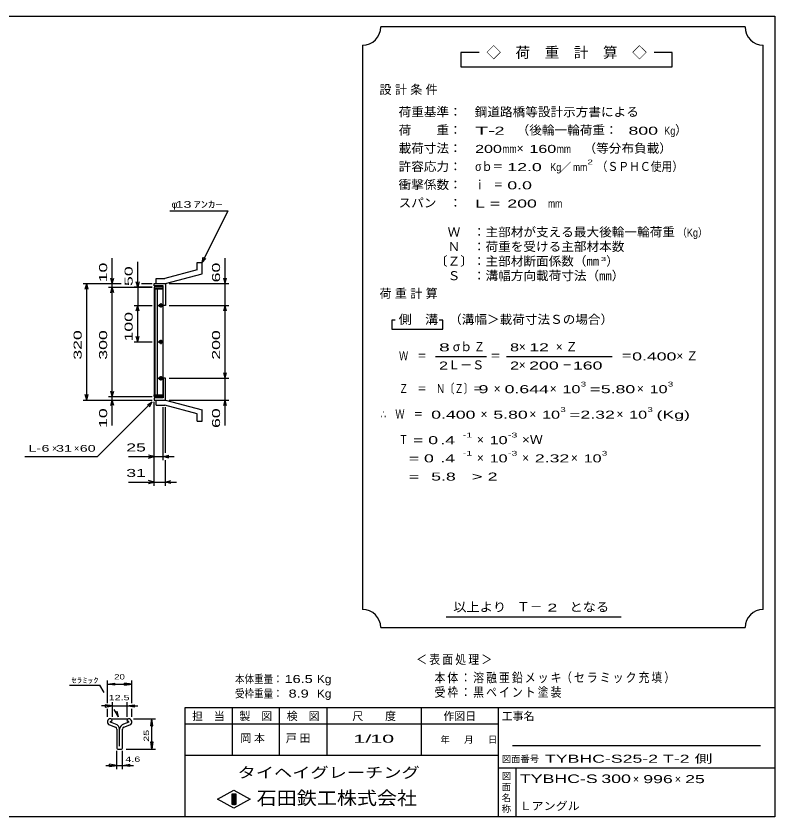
# Model space of a CAD drawing. Units: millimetres, scale not verified. Extents: x -1820 to 1731, y -1282 to 1054.
# Drawn here: x -352 to 1731, y -1146 to 1054 of the extents above; entities that cross this region are included whole.
import ezdxf
from ezdxf.enums import TextEntityAlignment as Align

# ---------------------------------------------------------------- set-up
doc = ezdxf.new("R2010")
doc.units = ezdxf.units.MM
doc.header["$LTSCALE"] = 10
for name, color, linetype, lineweight in [('0_2', 150, 'Continuous', 25), ('16', 3, 'Continuous', 25), ('19', 6, 'Continuous', 25), ('22', 2, 'Continuous', 25), ('32', 4, 'Continuous', 25)]:
    doc.layers.add(name, color=color, linetype=linetype, lineweight=lineweight)
doc.styles.add('ベクトル', font='')
doc.styles.get('ベクトル').set_extended_font_data('ベクトル')

msp = doc.modelspace()

# ---------------------------------------------------------------- linework, layer by layer
at = {"layer": '0_2'}
for p, q in [((-1729, 1053.5), (1731, 1053.5)), ((1731, 1053.5), (1731, -1146.5)), ((1731, -846.5), (111, -846.5)), ((111, -846.5), (111, -1146.5)), ((241, -846.5), (241, -976.5)), ((371, -976.5), (371, -846.5)), ((501, -846.5), (501, -976.5)), ((761, -976.5), (761, -846.5)), ((971, -846.5), (971, -1146.5)), ((971, -891.5), (111, -891.5)), ((1691, -951.5), (1011, -951.5)), ((111, -976.5), (971, -976.5)), ((971, -1011.5), (1731, -1011.5)), ((1021, -1146.5), (1021, -1011.5)), ((201, -1097.5), (246, -1072.5)), ((246, -1072.5), (291, -1097.5)), ((246, -1122.5), (201, -1097.5)), ((241, -1082.5), (251, -1082.5)), ((241, -1112.5), (241, -1082.5)), ((241, -1082.5), (243, -1082.5)), ((243, -1082.5), (243, -1112.5)), ((245, -1112.5), (245, -1082.5)), ((245, -1082.5), (247, -1082.5)), ((291, -1097.5), (246, -1122.5)), ((247, -1082.5), (247, -1112.5)), ((249, -1112.5), (249, -1082.5)), ((249, -1082.5), (251, -1082.5)), ((251, -1082.5), (251, -1112.5)), ((251, -1082.5), (251, -1112.5)), ((251, -1112.5), (241, -1112.5)), ((243, -1112.5), (245, -1112.5)), ((247, -1112.5), (249, -1112.5)), ((1731, -1146.5), (-1729, -1146.5))]:
    msp.add_line(p, q, dxfattribs=at)
at = {"layer": '16'}
for p, q in [((52, 308.5), (27, 308.5)), ((27, 308.5), (27, 304)), ((52, 304), (52, 308.5)), ((27, 304), (52, 304)), ((27, 304), (27, 13)), ((52, 304), (27, 304)), ((29, 304), (29, 13)), ((36, 13), (36, 304)), ((52, 13), (52, 304)), ((45, 264.5), (45, 252.5)), ((37, 258.5), (53, 258.5)), ((47, 261.5), (43, 261.5)), ((43, 255.5), (47, 255.5)), ((37, 158.5), (53, 158.5)), ((47, 161.5), (43, 161.5)), ((43, 155.5), (47, 155.5)), ((45, 164.5), (45, 152.5)), ((37, 58.5), (53, 58.5)), ((47, 61.5), (43, 61.5)), ((43, 55.5), (47, 55.5)), ((45, 64.5), (45, 52.5)), ((27, 13), (52, 13)), ((27, 8.5), (27, 13)), ((27, 13), (52, 13)), ((52, 8.5), (27, 8.5)), ((52, 13), (52, 8.5))]:
    msp.add_line(p, q, dxfattribs=at)
for centre, radius, start, end in [((43, 258.5), 3, 90, 270), ((45, 258.5), 4, 46.6, 133.4), ((45, 258.5), 4, 226.6, 313.4), ((47, 258.5), 3, 270, 90), ((43, 158.5), 3, 90, 270), ((45, 158.5), 4, 46.6, 133.4), ((45, 158.5), 4, 226.6, 313.4), ((47, 158.5), 3, 270, 90), ((43, 58.5), 3, 90, 270), ((45, 58.5), 4, 46.6, 133.4), ((45, 58.5), 4, 226.6, 313.4), ((47, 58.5), 3, 270, 90)]:
    msp.add_arc(centre, radius, start, end, dxfattribs=at)
at = {"layer": '19'}
for p, q in [((145, 376.5), (159, 376.5)), ((145, 356.5), (145, 376.5)), ((159, 345.5), (159, 376.5)), ((145, 356.5), (56, 332.5)), ((33, 332.5), (56, 332.5)), ((33, 318.5), (33, 332.5)), ((58, 318.5), (159, 345.5)), ((27, 312.5), (27, 318.5)), ((27, 318.5), (57, 318.5)), ((52, 312.5), (27, 312.5)), ((33, 318.5), (58, 318.5)), ((52, 258.5), (52, 312.5)), ((57, 318.5), (58, 317.5)), ((58, 317.5), (58, 258.5)), ((58, 258.5), (52, 258.5)), ((58, 58.5), (52, 58.5)), ((52, 58.5), (52, 4.5)), ((58, -0.5), (58, 58.5)), ((27, 4.5), (27, -1.5)), ((52, 4.5), (27, 4.5)), ((27, -1.5), (57, -1.5)), ((33, -1.5), (58, -1.5)), ((33, -15.5), (33, -1.5)), ((33, -15.5), (56, -15.5)), ((145, -39.5), (56, -15.5)), ((57, -1.5), (58, -0.5)), ((58, -1.5), (159, -28.5)), ((145, -59.5), (145, -39.5)), ((159, -59.5), (159, -28.5)), ((145, -59.5), (159, -59.5))]:
    msp.add_line(p, q, dxfattribs=at)
at = {"layer": '22', "color": 4}
for p, q in [((1649, 1023.5), (649, 1023.5)), ((599, 973.5), (599, -576.5)), ((1699, -576.5), (1699, 973.5)), ((919, 953.5), (869, 953.5)), ((869, 953.5), (869, 913.5)), ((1449, 953.5), (1399, 953.5)), ((1449, 913.5), (1449, 953.5)), ((869, 913.5), (1449, 913.5)), ((70, 518.5), (230, 518.5)), ((159, 376.5), (230, 518.5)), ((-88, 318.5), (-88, 388.5)), ((-18, 308.5), (-18, 378.5)), ((159, 376.5), (162, 391.1)), ((159, 376.5), (169, 387.5)), ((222, 318.5), (222, 388.5)), ((-88, 318.5), (-92, 333.5)), ((-88, 318.5), (-84, 333.5)), ((222, 318.5), (218, 333.5)), ((222, 318.5), (226, 333.5)), ((-168, 318.5), (-63, 318.5)), ((-162, 303.5), (-158, 318.5)), ((-154, 303.5), (-158, 318.5)), ((-158, -1.5), (-158, 318.5)), ((-98, 318.5), (-63, 318.5)), ((-98, 308.5), (22, 308.5)), ((-92, 293.5), (-88, 308.5)), ((-88, 308.5), (-88, 318.5)), ((-84, 293.5), (-88, 308.5)), ((-88, 8.5), (-88, 308.5)), ((22, 308.5), (-28, 308.5)), ((-18, 308.5), (-22, 323.5)), ((-14, 323.5), (-18, 308.5)), ((-18, 308.5), (-18, 258.5)), ((-8, 318.5), (22, 318.5)), ((-8, 318.5), (22, 318.5)), ((68, 318.5), (232, 318.5)), ((222, 258.5), (222, 318.5)), ((-28, 258.5), (22, 258.5)), ((-22, 243.5), (-18, 258.5)), ((-14, 243.5), (-18, 258.5)), ((-18, 158.5), (-18, 258.5)), ((68, 258.5), (232, 258.5)), ((218, 243.5), (222, 258.5)), ((226, 243.5), (222, 258.5)), ((222, 58.5), (222, 258.5)), ((689, 218.5), (679, 218.5)), ((679, 218.5), (679, 193.5)), ((819, 218.5), (809, 218.5)), ((819, 193.5), (819, 218.5)), ((679, 193.5), (819, 193.5)), ((-28, 158.5), (22, 158.5)), ((-18, 158.5), (-22, 173.5)), ((-18, 158.5), (-14, 173.5)), ((799, 118.5), (939, 118.5)), ((994, 118.5), (1284, 118.5)), ((222, 58.5), (218, 73.5)), ((222, 58.5), (226, 73.5)), ((68, 58.5), (232, 58.5)), ((222, -1.5), (222, 58.5)), ((-88, 8.5), (-92, 23.5)), ((-88, 8.5), (-84, 23.5)), ((-158, -1.5), (-162, 13.5)), ((-158, -1.5), (-154, 13.5)), ((-98, 8.5), (22, 8.5)), ((-88, -1.5), (-88, 8.5)), ((-168, -1.5), (22, -1.5)), ((-128, -156.5), (22, -6.5)), ((-98, -1.5), (22, -1.5)), ((-92, -16.5), (-88, -1.5)), ((-84, -16.5), (-88, -1.5)), ((-88, -71.5), (-88, -1.5)), ((9, -14.5), (22, -6.5)), ((14, -19.5), (22, -6.5)), ((27, -166.5), (27, -6.5)), ((27, -236.5), (27, -6.5)), ((52, -166.5), (52, -20.5)), ((58, -146.5), (58, -20.5)), ((68, -1.5), (232, -1.5)), ((218, -16.5), (222, -1.5)), ((226, -16.5), (222, -1.5)), ((222, -71.5), (222, -1.5)), ((27, -156.5), (12, -152.5)), ((52, -156.5), (67, -152.5)), ((-328, -156.5), (-128, -156.5)), ((-43, -156.5), (27, -156.5)), ((12, -160.5), (27, -156.5)), ((27, -156.5), (52, -156.5)), ((67, -160.5), (52, -156.5)), ((52, -156.5), (82, -156.5)), ((58, -236.5), (58, -166.5)), ((-43, -226.5), (27, -226.5)), ((27, -226.5), (12, -222.5)), ((12, -230.5), (27, -226.5)), ((27, -226.5), (58, -226.5)), ((58, -226.5), (73, -222.5)), ((73, -230.5), (58, -226.5)), ((58, -226.5), (88, -226.5)), ((829, -596.5), (1309, -596.5)), ((649, -626.5), (1649, -626.5))]:
    msp.add_line(p, q, dxfattribs=at)
for centre, start, end in [((599, 1023.5), 270, 0), ((1699, 1023.5), 180, 270), ((599, -626.5), 0, 90), ((1699, -626.5), 90, 180)]:
    msp.add_arc(centre, 50, start, end, dxfattribs=at)
at = {"layer": '32'}
for p, q in [((-205.33, -784.5), (-122, -784.5)), ((-110.33, -804.5), (-122, -784.5)), ((-101, -833.5), (-101, -771.5)), ((-101, -781.5), (-81, -778.5)), ((-81, -784.5), (-101, -781.5)), ((-101, -781.5), (-34.33, -781.5)), ((-81, -784.5), (-81, -778.5)), ((-34.33, -781.5), (-54.33, -778.5)), ((-54.33, -784.5), (-54.33, -778.5)), ((-54.33, -784.5), (-34.33, -781.5)), ((-34.33, -833.5), (-34.33, -771.5)), ((-87.67, -871.5), (-87.67, -831.5)), ((-47.67, -831.5), (-47.67, -871.5)), ((-87.67, -841.5), (-117.67, -841.5)), ((-87.67, -841.5), (-107.67, -838.5)), ((-107.67, -838.5), (-107.67, -844.5)), ((-107.67, -844.5), (-87.67, -841.5)), ((-101, -871.5), (-101, -849.5)), ((-87.67, -841.5), (-47.67, -841.5)), ((-71, -871.5), (-82.67, -851.5)), ((-71, -871.5), (-74.67, -855.83)), ((-47.67, -841.5), (-27.67, -838.5)), ((-27.67, -844.5), (-47.67, -841.5)), ((-47.67, -841.5), (-17.67, -841.5)), ((-34.33, -871.5), (-34.33, -849.5)), ((-27.67, -838.5), (-27.67, -844.5)), ((-90.7, -876.5), (-43.87, -876.5)), ((-29.33, -876.5), (30.67, -876.5)), ((17.67, -896.5), (20.67, -876.5)), ((23.67, -896.5), (20.67, -876.5)), ((20.67, -959.83), (20.67, -876.5)), ((-95.6, -893.76), (-79.36, -899.46)), ((-78.66, -891.59), (-93.06, -886.53)), ((-92.53, -884.21), (-87.73, -881.88)), ((-87.73, -881.88), (-87.73, -881.11)), ((-42.34, -886.53), (-56.74, -891.59)), ((-56.04, -899.46), (-39.81, -893.76)), ((-47.67, -881.11), (-47.67, -881.88)), ((-47.67, -881.88), (-42.87, -884.21)), ((17.67, -896.5), (23.67, -896.5)), ((-75.37, -905.14), (-75.37, -957.54)), ((-67.67, -952.2), (-67.67, -905.3)), ((-60.03, -957.54), (-60.03, -905.14)), ((20.67, -959.83), (17.67, -939.83)), ((17.67, -939.83), (23.67, -939.83)), ((23.67, -939.83), (20.67, -959.83)), ((-75.33, -1014.83), (-75.33, -964.83)), ((-73.03, -959.87), (-62.37, -959.87)), ((-60, -1014.83), (-60, -964.83)), ((-49.33, -959.83), (30.67, -959.83)), ((-105.33, -1004.83), (-75.33, -1004.83)), ((-75.33, -1004.83), (-95.33, -1001.83)), ((-95.33, -1007.83), (-95.33, -1001.83)), ((-95.33, -1007.83), (-75.33, -1004.83)), ((-75.33, -1004.83), (-60, -1004.83)), ((-60, -1004.83), (-40, -1001.83)), ((-40, -1007.83), (-60, -1004.83)), ((-60, -1004.83), (-30, -1004.83)), ((-40, -1007.83), (-40, -1001.83))]:
    msp.add_line(p, q, dxfattribs=at)
for centre, radius, start, end in [((-92.03, -885.5), 9, 90.98, 246.68), ((-92.56, -881.32), 4.83, 2.5, 85.55), ((-42.84, -881.32), 4.83, 94.45, 177.5), ((-43.37, -885.5), 9, 293.32, 89.02002), ((-91.98, -885.55), 1.47, 111.91, 222.33), ((-81.36, -905.13), 6, 0, 70.58), ((-82.97, -906.31), 15.33, 3.78, 73.7), ((-52.44, -906.31), 15.33, 106.3, 176.22), ((-54.04, -905.13), 6, 109.42, 180), ((-43.42, -885.55), 1.47, 317.67, 68.08999), ((-73.03, -957.54), 2.33, 180, 270), ((-62.37, -957.54), 2.33, 270, 0)]:
    msp.add_arc(centre, radius, start, end, dxfattribs=at)

# ---------------------------------------------------------------- texts
at = {"layer": '0_2', "style": 'ベクトル'}
for s, height, p in [('担\u3000当', 21.99, (131, -869.5)), ('製\u3000図', 21.99, (261, -869.5)), ('検\u3000図', 21.99, (391, -869.5)), ('尺\u3000\u3000度', 21.99, (571, -869.5)), ('作図日', 21.99, (821, -869.5)), ('工事名', 21.99, (981, -869.5)), ('年', 18.33, (813, -934)), ('月', 18.33, (878, -934)), ('日', 18.33, (943, -934)), ('図面番号', 18.33, (981, -987)), ('図', 18.33, (981, -1034)), ('面', 18.33, (981, -1064)), ('名', 18.33, (981, -1094)), ('称', 18.33, (981, -1124))]:
    msp.add_text(s, height=height, dxfattribs=at).set_placement(p, align=Align.MIDDLE_LEFT)
at = {"layer": '0_2', "color": 222, "style": 'ベクトル'}
for s, height, width, p in [('タイヘイグレーチング', 29.33, 1.25, (256, -1024.5)), ('石田鉄工株式会社', 36.66, 1.1, (308.5, -1094.5))]:
    msp.add_text(s, height=height, dxfattribs=dict(at, width=width)).set_placement(p, align=Align.MIDDLE_LEFT)
at = {"layer": '22', "style": 'ベクトル'}
for s, height, p in [('◇\u3000荷\u3000重\u3000計\u3000算\u3000◇', 29.33, (939, 953.5)), ('）', 24.19, (1457, 740)), ('×', 24.19, (1022, 690)), ('／', 21.99, (1141.5, 638.5)), ('φ', 18.33, (75, 536)), ('）', 24.19, (1268, 380)), ('σｂ', 24.19, (847, 145)), ('×', 24.19, (1028, 145)), ('Ｌ－Ｓ', 24.19, (834, 95)), ('×', 24.19, (1028, 95)), ('×', 24.19, (959, 30)), ('×', 24.19, (1113, 30)), ('×', 24.19, (1352, 30)), ('×', 24.19, (923, -40)), ('×', 24.19, (1057, -40)), ('×', 24.19, (1296, -40)), ('×', 24.19, (913, -110)), ('×', 18.33, (-253, -134)), ('×', 18.33, (-193, -134)), ('×', 24.19, (913, -160)), ('×', 24.19, (1037, -160)), ('×', 24.19, (1171, -160)), ('Ｔ－', 25.66, (1023, -569)), ('×', 21.99, (1341, -1042.5)), ('×', 21.99, (1456, -1042.5))]:
    msp.add_text(s, height=height, dxfattribs=at).set_placement(p, align=Align.MIDDLE_LEFT)
for s, height, width, p in [('荷重基準：\u3000', 24.19, 1.05, (698, 790)), ('鋼道路橋等設計示方書による', 24.19, 1.05, (907, 790)), ('荷\u3000\u3000重：\u3000', 24.19, 1.05, (698, 740)), ('T-', 21.99, 2, (908, 738.5)), (' 2 ', 21.99, 1.65, (948, 738.5)), ('（後輪一輪荷重：', 24.19, 1.05, (1022, 740)), ('  800', 21.99, 1.65, (1302, 738.5)), ('Kg', 21.99, 0.85, (1427, 738.5)), ('載荷寸法：\u3000', 24.19, 1.05, (698, 690)), ('\u3000（等分布負載）', 24.19, 1.05, (1171, 690)), ('200', 21.99, 1.5, (908, 688.5)), ('mm', 21.99, 0.8, (983, 688.5)), ('160', 21.99, 1.5, (1057, 688.5)), ('mm', 21.99, 0.8, (1132, 688.5)), ('許容応力：\u3000', 24.19, 1.05, (698, 640)), ('σｂ＝', 24.19, 0.9, (908, 640)), (' 12.0', 21.99, 1.65, (983, 638.5)), ('Kg', 21.99, 0.85, (1114, 638.5)), ('mm', 21.99, 0.8, (1176.5, 638.5)), ('2', 13.2, 1.5, (1216.5, 652.5)), ('（ＳＰＨＣ使用）', 24.19, 0.9, (1241.5, 640)), ('衝撃係数：\u3000', 24.19, 1.05, (698, 590)), ('ｉ\u3000＝', 24.19, 0.75, (908, 590)), (' 0.0', 21.99, 1.65, (983, 588.5)), ('スパン\u3000：\u3000', 24.19, 1.05, (698, 540)), (' 13 ', 18.33, 1.6, (75, 536)), ('ｱﾝｶｰ', 18.33, 1.6, (135, 536)), ('L =', 21.99, 1.65, (908, 538.5)), (' 200 ', 21.99, 1.65, (983, 538.5)), ('mm', 21.99, 0.8, (1108, 538.5)), ('\u3000Ｗ\u3000：主部材が支える最大後輪一輪荷重', 24.19, 1.05, (798, 460)), ('（Kg）', 21.99, 0.85, (1463, 458.5)), ('\u3000Ｎ\u3000：荷重を受ける主部材本数', 24.19, 1.05, (798, 420)), ('〔Ｚ〕：主部材断面係数（㎜', 24.19, 1.05, (798, 380)), ('3', 11, 1.8, (1253, 386)), ('\u3000Ｓ\u3000：溝幅方向載荷寸法（㎜）', 24.19, 1.05, (798, 340)), ('側\u3000溝', 24.19, 1.1, (698, 220)), ('\u3000（溝幅＞載荷寸法Ｓの場合）', 24.19, 1.05, (802, 220)), ('8', 21.99, 1.8, (809, 143.5)), ('Ｚ', 24.19, 0.9, (905, 145)), ('8', 21.99, 1.5, (1004, 143.5)), (' 12 ', 21.99, 1.65, (1043, 143.5)), ('Ｗ\u3000＝', 24.19, 0.75, (699, 120)), ('＝', 24.19, 0.9, (949, 120)), ('＝', 24.19, 0.9, (1309, 120)), ('0.400', 21.99, 1.65, (1339, 118.5)), ('2', 21.99, 1.5, (809, 93.5)), ('2', 21.99, 1.5, (1004, 93.5)), (' 200 ', 21.99, 1.65, (1043, 93.5)), ('－', 24.19, 0.75, (1148, 95)), (' 160 ', 21.99, 1.65, (1163, 93.5)), ('Ｚ\u3000＝\u3000Ｎ〔Ｚ〕＝', 24.19, 0.75, (699, 30)), ('3', 13.2, 1.5, (1198, 42.5)), ('3', 13.2, 1.5, (1437, 42.5)), (' 9 ', 21.99, 1.65, (904, 28.5)), ('0.644', 21.99, 1.65, (989, 28.5)), ('10', 21.99, 1.5, (1148, 28.5)), ('=', 21.99, 1.7, (1223, 28.5)), ('5.80', 21.99, 1.65, (1253, 28.5)), ('10', 21.99, 1.5, (1387, 28.5)), ('3', 13.2, 1.5, (1142, -27.5)), ('3', 13.2, 1.5, (1381, -27.5)), ('∴\u3000Ｗ\u3000＝', 24.19, 0.75, (649, -40)), (' 0.400', 21.99, 1.65, (774, -41.5)), ('5.80', 21.99, 1.65, (958, -41.5)), ('10', 21.99, 1.5, (1092, -41.5)), ('=', 21.99, 1.7, (1167, -41.5)), ('2.32', 21.99, 1.65, (1197, -41.5)), ('10', 21.99, 1.5, (1331, -41.5)), ('(Kg)', 21.99, 1.65, (1406, -41.5)), ('Ｔ', 24.19, 0.75, (699, -110)), (' = 0', 21.99, 1.65, (724, -111.5)), (' .4 ', 21.99, 1.65, (799, -111.5)), ('-1', 13.2, 1.65, (874, -97.5)), ('10', 21.99, 1.5, (948, -111.5)), ('-3', 13.2, 1.65, (998, -97.5)), ('×Ｗ', 24.19, 1.1, (1037, -110)), ('L-', 18.33, 1.6, (-318, -134)), (' 6 ', 18.33, 1.6, (-293, -134)), (' 31 ', 18.33, 1.6, (-253, -134)), (' 60 ', 18.33, 1.6, (-188, -134)), (' 25 ', 21.99, 1.65, (-63, -131.5)), ('  = 0', 21.99, 1.65, (699, -161.5)), (' .4 ', 21.99, 1.65, (799, -161.5)), ('-1', 13.2, 1.65, (874, -147.5)), ('10', 21.99, 1.5, (948, -161.5)), ('-3', 13.2, 1.65, (998, -147.5)), ('2.32', 21.99, 1.65, (1072, -161.5)), ('10', 21.99, 1.5, (1206, -161.5)), ('3', 13.2, 1.5, (1256, -147.5)), (' 31 ', 21.99, 1.65, (-63, -201.5)), ('  =', 21.99, 1.65, (699, -211.5)), (' 5.8', 21.99, 1.65, (774, -211.5)), ('>', 21.99, 1.7, (899, -211.5)), (' 2 ', 21.99, 1.65, (929, -211.5)), ('以上より\u3000', 24.19, 1.1, (848, -570)), (' 2 ', 21.99, 1.65, (1093, -571.5)), ('となる', 24.19, 1.1, (1167, -570)), ('本体重量：', 21.99, 0.85, (249, -767.5)), (' 16.5', 21.99, 1.35, (374, -767.5)), ('Kg', 21.99, 1.1, (474, -767.5)), ('受枠重量：', 21.99, 0.85, (249, -807.5)), ('  8.9', 21.99, 1.35, (374, -807.5)), ('Kg', 21.99, 1.1, (474, -807.5)), ('1/', 21.99, 2, (574, -931.5)), (' 10 ', 21.99, 2, (604, -931.5)), ('TYBHC-S25-2 T-2 側                        ', 21.99, 1.65, (1100, -986.5)), ('TYBHC-S', 23.46, 1.55, (1031, -1041.5)), (' 300 ', 23.46, 1.55, (1241, -1041.5)), (' 996 ', 21.99, 1.65, (1356, -1042.5)), (' 25 ', 21.99, 1.65, (1471, -1042.5)), ('Ｌアングル', 21.99, 1.1, (1030, -1116.5))]:
    msp.add_text(s, height=height, dxfattribs=dict(at, width=width)).set_placement(p, align=Align.MIDDLE_LEFT)
at = {"layer": '22', "style": 'ベクトル', "width": 1.65}
for s, p in [(' 10 ', (-113, 308.5)), (' 60 ', (197, 308.5)), (' 50 ', (-43, 298.5)), (' 100 ', (-43, 146)), (' 320 ', (-183, 96)), (' 300 ', (-113, 96)), (' 200 ', (197, 96)), (' 10 ', (-113, -91.5)), (' 60 ', (197, -91.5))]:
    msp.add_text(s, height=21.99, rotation=90, dxfattribs=at).set_placement(p, align=Align.MIDDLE_LEFT)
at = {"layer": '22', "attachment_point": 4, "style": 'ベクトル'}
for s, insert, char_height in [('\\T1.28;設計条件', (645.5, 850), 24.19), ('\\T1.28;荷重計算', (645.5, 290), 24.19), ('\\T1.42;×Ｚ', (1129.5, 145), 24.19), ('\\T1.42;×Ｚ', (1460.5, 120), 24.19), ('\\T1.2;\\W0.85;＜表面処理＞', (746.5, -715), 25.66), ('\\T1.19;\\W0.85;本体：溶融亜鉛メッキ', (796.5, -765), 25.66), ('\\T1.19;\\W0.85;（セラミック充填）', (1144, -765), 25.66), ('\\T1.19;\\W0.85;受枠：黒ペイント塗装', (796.5, -805), 25.66), ('\\T1.25;岡本\u3000', (263.5, -931.5), 21.99), ('\\T1.25;戸田\u3000', (388.5, -931.5), 21.99)]:
    msp.add_mtext(s, dxfattribs=dict(at, insert=insert, char_height=char_height))
at = {"layer": '32', "color": 2, "style": 'ベクトル'}
for s, width, p in [('ｾﾗﾐｯｸ', 1.5, (-200.33, -771.5)), ('20', 1.35, (-82.67, -761.5)), ('12.5', 1.5, (-97.67, -818.5)), (' 4.6 ', 1.5, (-60, -987.83))]:
    msp.add_text(s, height=14.66, dxfattribs=dict(at, width=width)).set_placement(p, align=Align.MIDDLE_LEFT)
at = {"layer": '32', "color": 2, "style": 'ベクトル', "width": 1.5}
msp.add_text(' 25 ', height=14.66, rotation=90, dxfattribs=at).set_placement((5.67, -948.17), align=Align.MIDDLE_LEFT)

doc.saveas('drawing.dxf')
